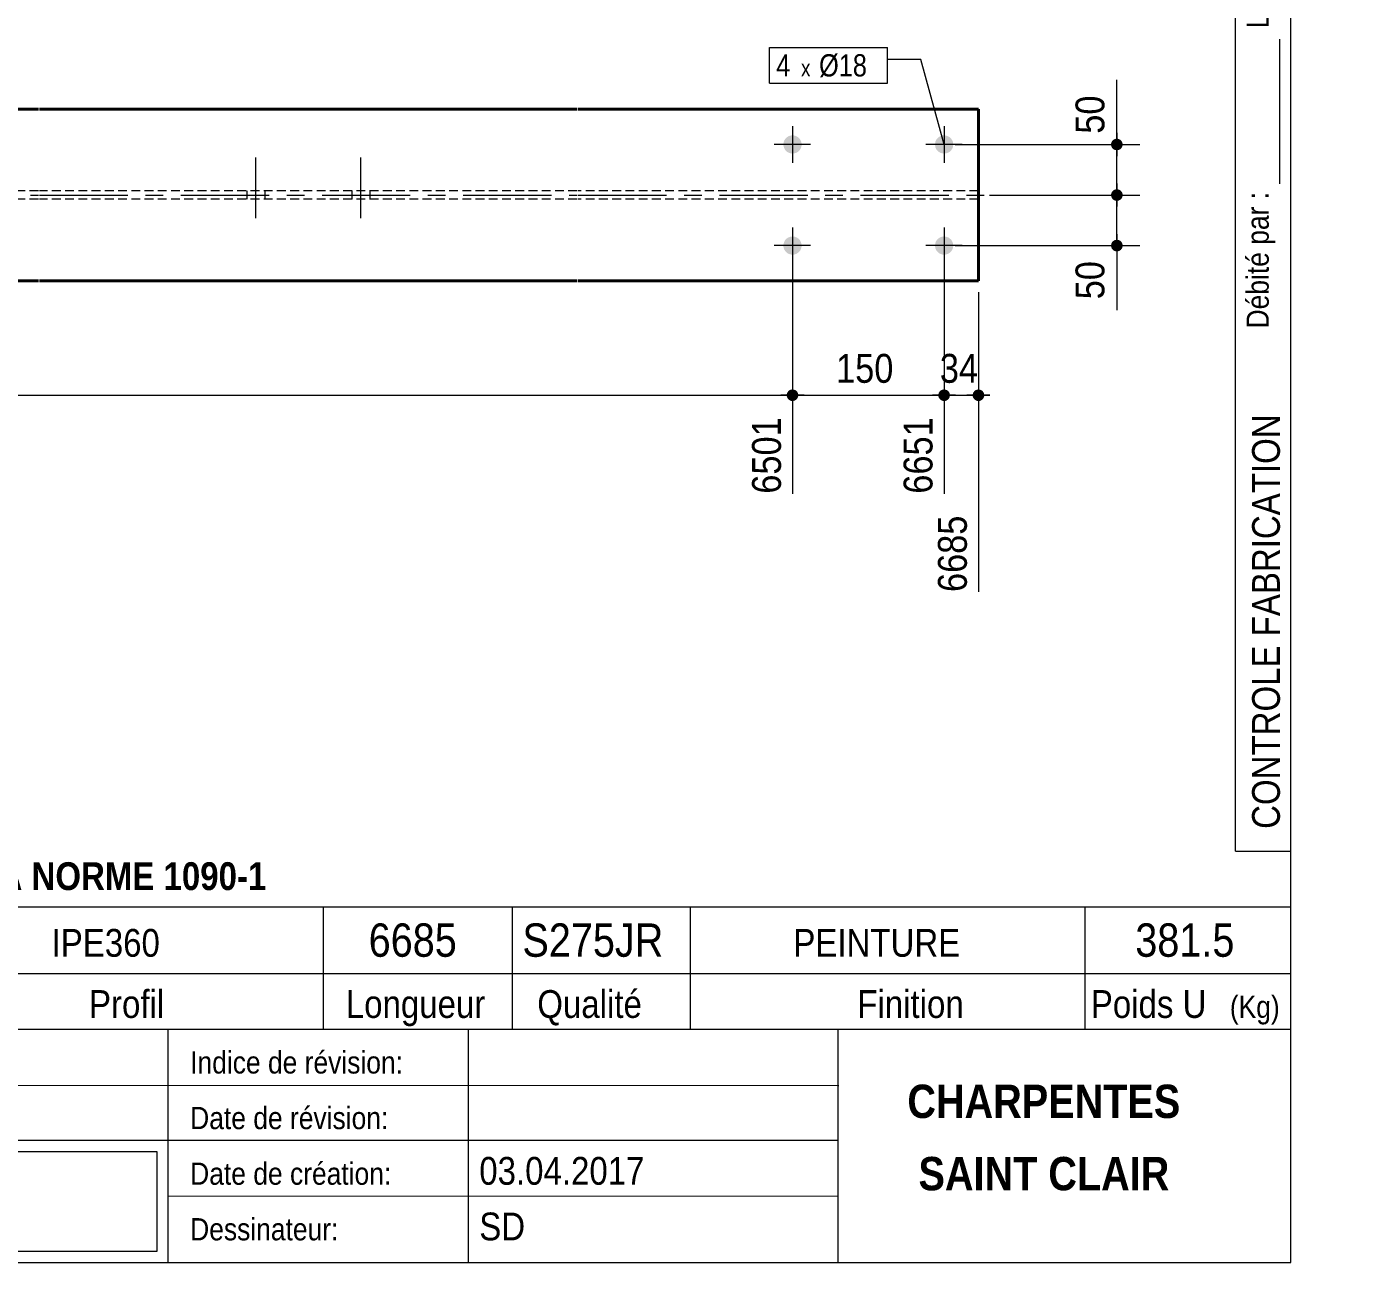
# Model space of a CAD drawing. Header units: millimetres. Extents: x 2 to 287, y 5 to 195.
# Drawn here: x 168.3 to 287, y 5 to 116.2 of the extents above; entities that cross this region are included whole.
import ezdxf

# ---------------------------------------------------------------- set-up
doc = ezdxf.new("R2010")
doc.units = ezdxf.units.MM
for name, pattern in [('AXES', [12.7, 7.9375, -1.5875, 1.5875, -1.5875]), ('CACHE2', [1.190625, 0.79375, -0.396875]), ('INTERROMPUX2', [9.525, 6.35, -3.175])]:
    doc.linetypes.add(name, pattern=pattern)
for name, color, linetype, lineweight in [('Autre type objet', 1, 'Continuous', 0), ('Axe', 1, 'Continuous', 0), ('Boulon', 7, 'Continuous', 0), ('Cache', 7, 'Continuous', 0), ('Cotation', 7, 'Continuous', 0), ('Désignation boulon', 3, 'Continuous', 0), ('Feuille dessin', 5, 'Continuous', 0), ('Piece', 2, 'Continuous', 0)]:
    doc.layers.add(name, color=color, linetype=linetype, lineweight=lineweight)
doc.styles.add('ARIAL', font='ARIAL.TTF')
doc.styles.add('ARIAL_BOLD', font='ARIALBD.TTF')
doc.styles.add('ARIAL_ITALIC', font='ARIALI.TTF')
doc.styles.add('COMIC_SANS_MS', font='COMIC.TTF')

# ---------------------------------------------------------------- blocks, each defined once
blk = doc.blocks.new('*A15')
at = {"layer": 'Boulon'}
for points in [[(237.21, 106.36), (237.25, 106.35), (237.29, 106.35), (237.33, 106.34), (237.37, 106.33), (237.41, 106.32), (237.44, 106.31), (237.48, 106.3), (237.52, 106.28), (237.55, 106.26), (237.59, 106.24), (237.62, 106.22), (237.66, 106.2), (237.69, 106.17), (237.72, 106.15), (237.75, 106.12), (237.77, 106.09), (237.8, 106.06), (237.83, 106.03), (237.85, 105.99), (237.87, 105.96), (237.89, 105.93), (237.91, 105.89), (237.92, 105.85), (237.94, 105.82), (237.95, 105.78), (237.96, 105.74), (237.97, 105.7), (237.98, 105.66), (237.98, 105.62), (237.99, 105.58), (237.99, 105.54), (237.99, 105.5), (237.98, 105.46), (237.98, 105.42), (237.97, 105.38), (237.96, 105.34), (237.95, 105.3), (237.94, 105.26), (237.92, 105.23), (237.91, 105.19), (237.89, 105.15), (237.87, 105.12), (237.85, 105.08), (237.83, 105.05), (237.8, 105.02), (237.77, 104.99), (237.75, 104.96), (237.72, 104.93), (237.69, 104.91), (237.66, 104.88), (237.62, 104.86), (237.59, 104.84), (237.55, 104.82), (237.52, 104.8), (237.48, 104.78), (237.44, 104.77), (237.41, 104.76), (237.37, 104.75), (237.33, 104.74), (237.29, 104.73), (237.25, 104.73), (237.21, 104.72), (237.17, 104.72), (237.13, 104.72), (237.09, 104.73), (237.05, 104.73), (237.01, 104.74), (236.97, 104.75), (236.93, 104.76), (236.89, 104.77), (236.86, 104.78), (236.82, 104.8), (236.78, 104.82), (236.75, 104.84), (236.71, 104.86), (236.68, 104.88), (236.65, 104.91), (236.62, 104.93), (236.59, 104.96), (236.56, 104.99), (236.54, 105.02), (236.51, 105.05), (236.49, 105.08), (236.47, 105.12), (236.45, 105.15), (236.43, 105.19), (236.41, 105.23), (236.4, 105.26), (236.39, 105.3), (236.37, 105.34), (236.37, 105.38), (236.36, 105.42), (236.35, 105.46), (236.35, 105.5), (236.35, 105.54), (236.35, 105.58), (236.35, 105.62), (236.36, 105.66), (236.37, 105.7), (236.37, 105.74), (236.39, 105.78), (236.4, 105.82), (236.41, 105.85), (236.43, 105.89), (236.45, 105.93), (236.47, 105.96), (236.49, 105.99), (236.51, 106.03), (236.54, 106.06), (236.56, 106.09), (236.59, 106.12), (236.62, 106.15), (236.65, 106.17), (236.68, 106.2), (236.71, 106.22), (236.75, 106.24), (236.78, 106.26), (236.82, 106.28), (236.86, 106.3), (236.89, 106.31), (236.93, 106.32), (236.97, 106.33), (237.01, 106.34), (237.05, 106.35), (237.09, 106.35), (237.13, 106.36), (237.17, 106.36)], [(250.84, 106.36), (250.88, 106.35), (250.92, 106.35), (250.96, 106.34), (251, 106.33), (251.04, 106.32), (251.08, 106.31), (251.12, 106.3), (251.15, 106.28), (251.19, 106.26), (251.23, 106.24), (251.26, 106.22), (251.29, 106.2), (251.32, 106.17), (251.35, 106.15), (251.38, 106.12), (251.41, 106.09), (251.44, 106.06), (251.46, 106.03), (251.48, 105.99), (251.51, 105.96), (251.53, 105.93), (251.54, 105.89), (251.56, 105.85), (251.57, 105.82), (251.59, 105.78), (251.6, 105.74), (251.61, 105.7), (251.61, 105.66), (251.62, 105.62), (251.62, 105.58), (251.62, 105.54), (251.62, 105.5), (251.62, 105.46), (251.61, 105.42), (251.61, 105.38), (251.6, 105.34), (251.59, 105.3), (251.57, 105.26), (251.56, 105.23), (251.54, 105.19), (251.53, 105.15), (251.51, 105.12), (251.48, 105.08), (251.46, 105.05), (251.44, 105.02), (251.41, 104.99), (251.38, 104.96), (251.35, 104.93), (251.32, 104.91), (251.29, 104.88), (251.26, 104.86), (251.23, 104.84), (251.19, 104.82), (251.15, 104.8), (251.12, 104.78), (251.08, 104.77), (251.04, 104.76), (251, 104.75), (250.96, 104.74), (250.92, 104.73), (250.88, 104.73), (250.84, 104.72), (250.8, 104.72), (250.76, 104.72), (250.72, 104.73), (250.68, 104.73), (250.64, 104.74), (250.61, 104.75), (250.57, 104.76), (250.53, 104.77), (250.49, 104.78), (250.45, 104.8), (250.42, 104.82), (250.38, 104.84), (250.35, 104.86), (250.32, 104.88), (250.29, 104.91), (250.26, 104.93), (250.23, 104.96), (250.2, 104.99), (250.17, 105.02), (250.15, 105.05), (250.12, 105.08), (250.1, 105.12), (250.08, 105.15), (250.06, 105.19), (250.05, 105.23), (250.03, 105.26), (250.02, 105.3), (250.01, 105.34), (250, 105.38), (250, 105.42), (249.99, 105.46), (249.99, 105.5), (249.99, 105.54), (249.99, 105.58), (249.99, 105.62), (250, 105.66), (250, 105.7), (250.01, 105.74), (250.02, 105.78), (250.03, 105.82), (250.05, 105.85), (250.06, 105.89), (250.08, 105.93), (250.1, 105.96), (250.12, 105.99), (250.15, 106.03), (250.17, 106.06), (250.2, 106.09), (250.23, 106.12), (250.26, 106.15), (250.29, 106.17), (250.32, 106.2), (250.35, 106.22), (250.38, 106.24), (250.42, 106.26), (250.45, 106.28), (250.49, 106.3), (250.53, 106.31), (250.57, 106.32), (250.61, 106.33), (250.64, 106.34), (250.68, 106.35), (250.72, 106.35), (250.76, 106.36), (250.8, 106.36)], [(237.21, 97.27), (237.25, 97.26), (237.29, 97.26), (237.33, 97.25), (237.37, 97.24), (237.41, 97.23), (237.44, 97.22), (237.48, 97.2), (237.52, 97.19), (237.55, 97.17), (237.59, 97.15), (237.62, 97.13), (237.66, 97.11), (237.69, 97.08), (237.72, 97.05), (237.75, 97.03), (237.77, 97), (237.8, 96.97), (237.83, 96.94), (237.85, 96.9), (237.87, 96.87), (237.89, 96.83), (237.91, 96.8), (237.92, 96.76), (237.94, 96.72), (237.95, 96.69), (237.96, 96.65), (237.97, 96.61), (237.98, 96.57), (237.98, 96.53), (237.99, 96.49), (237.99, 96.45), (237.99, 96.41), (237.98, 96.37), (237.98, 96.33), (237.97, 96.29), (237.96, 96.25), (237.95, 96.21), (237.94, 96.17), (237.92, 96.14), (237.91, 96.1), (237.89, 96.06), (237.87, 96.03), (237.85, 95.99), (237.83, 95.96), (237.8, 95.93), (237.77, 95.9), (237.75, 95.87), (237.72, 95.84), (237.69, 95.82), (237.66, 95.79), (237.62, 95.77), (237.59, 95.75), (237.55, 95.73), (237.52, 95.71), (237.48, 95.69), (237.44, 95.68), (237.41, 95.67), (237.37, 95.65), (237.33, 95.65), (237.29, 95.64), (237.25, 95.63), (237.21, 95.63), (237.17, 95.63), (237.13, 95.63), (237.09, 95.63), (237.05, 95.64), (237.01, 95.65), (236.97, 95.65), (236.93, 95.67), (236.89, 95.68), (236.86, 95.69), (236.82, 95.71), (236.78, 95.73), (236.75, 95.75), (236.71, 95.77), (236.68, 95.79), (236.65, 95.82), (236.62, 95.84), (236.59, 95.87), (236.56, 95.9), (236.54, 95.93), (236.51, 95.96), (236.49, 95.99), (236.47, 96.03), (236.45, 96.06), (236.43, 96.1), (236.41, 96.14), (236.4, 96.17), (236.39, 96.21), (236.37, 96.25), (236.37, 96.29), (236.36, 96.33), (236.35, 96.37), (236.35, 96.41), (236.35, 96.45), (236.35, 96.49), (236.35, 96.53), (236.36, 96.57), (236.37, 96.61), (236.37, 96.65), (236.39, 96.69), (236.4, 96.72), (236.41, 96.76), (236.43, 96.8), (236.45, 96.83), (236.47, 96.87), (236.49, 96.9), (236.51, 96.94), (236.54, 96.97), (236.56, 97), (236.59, 97.03), (236.62, 97.05), (236.65, 97.08), (236.68, 97.11), (236.71, 97.13), (236.75, 97.15), (236.78, 97.17), (236.82, 97.19), (236.86, 97.2), (236.89, 97.22), (236.93, 97.23), (236.97, 97.24), (237.01, 97.25), (237.05, 97.26), (237.09, 97.26), (237.13, 97.27), (237.17, 97.27)], [(250.84, 97.27), (250.88, 97.26), (250.92, 97.26), (250.96, 97.25), (251, 97.24), (251.04, 97.23), (251.08, 97.22), (251.12, 97.2), (251.15, 97.19), (251.19, 97.17), (251.23, 97.15), (251.26, 97.13), (251.29, 97.11), (251.32, 97.08), (251.35, 97.05), (251.38, 97.03), (251.41, 97), (251.44, 96.97), (251.46, 96.94), (251.48, 96.9), (251.51, 96.87), (251.53, 96.83), (251.54, 96.8), (251.56, 96.76), (251.57, 96.72), (251.59, 96.69), (251.6, 96.65), (251.61, 96.61), (251.61, 96.57), (251.62, 96.53), (251.62, 96.49), (251.62, 96.45), (251.62, 96.41), (251.62, 96.37), (251.61, 96.33), (251.61, 96.29), (251.6, 96.25), (251.59, 96.21), (251.57, 96.17), (251.56, 96.14), (251.54, 96.1), (251.53, 96.06), (251.51, 96.03), (251.48, 95.99), (251.46, 95.96), (251.44, 95.93), (251.41, 95.9), (251.38, 95.87), (251.35, 95.84), (251.32, 95.82), (251.29, 95.79), (251.26, 95.77), (251.23, 95.75), (251.19, 95.73), (251.15, 95.71), (251.12, 95.69), (251.08, 95.68), (251.04, 95.67), (251, 95.65), (250.96, 95.65), (250.92, 95.64), (250.88, 95.63), (250.84, 95.63), (250.8, 95.63), (250.76, 95.63), (250.72, 95.63), (250.68, 95.64), (250.64, 95.65), (250.61, 95.65), (250.57, 95.67), (250.53, 95.68), (250.49, 95.69), (250.45, 95.71), (250.42, 95.73), (250.38, 95.75), (250.35, 95.77), (250.32, 95.79), (250.29, 95.82), (250.26, 95.84), (250.23, 95.87), (250.2, 95.9), (250.17, 95.93), (250.15, 95.96), (250.12, 95.99), (250.1, 96.03), (250.08, 96.06), (250.06, 96.1), (250.05, 96.14), (250.03, 96.17), (250.02, 96.21), (250.01, 96.25), (250, 96.29), (250, 96.33), (249.99, 96.37), (249.99, 96.41), (249.99, 96.45), (249.99, 96.49), (249.99, 96.53), (250, 96.57), (250, 96.61), (250.01, 96.65), (250.02, 96.69), (250.03, 96.72), (250.05, 96.76), (250.06, 96.8), (250.08, 96.83), (250.1, 96.87), (250.12, 96.9), (250.15, 96.94), (250.17, 96.97), (250.2, 97), (250.23, 97.03), (250.26, 97.05), (250.29, 97.08), (250.32, 97.11), (250.35, 97.13), (250.38, 97.15), (250.42, 97.17), (250.45, 97.19), (250.49, 97.2), (250.53, 97.22), (250.57, 97.23), (250.61, 97.24), (250.64, 97.25), (250.68, 97.26), (250.72, 97.26), (250.76, 97.27), (250.8, 97.27)]]:
    blk.add_hatch(color=256, dxfattribs=at).paths.add_polyline_path(points, flags=17)
at = {"layer": 'Boulon', "linetype": 'Continuous', "lineweight": 0}
for p, q in [((237.17, 107.18), (237.17, 103.9)), ((250.8, 107.18), (250.8, 103.9)), ((238.8, 105.54), (235.53, 105.54)), ((252.44, 105.54), (249.17, 105.54)), ((237.17, 98.08), (237.17, 94.81)), ((250.8, 98.08), (250.8, 94.81)), ((238.8, 96.45), (235.53, 96.45)), ((252.44, 96.45), (249.17, 96.45))]:
    blk.add_line(p, q, dxfattribs=at)
blk = doc.blocks.new('*A16')
at = {"layer": 'Boulon', "linetype": 'INTERROMPUX2', "lineweight": 0}
for p, q in [((198.354021, 98.903144), (198.354021, 104.357689)), ((198.354021, 98.903144), (198.354021, 104.357689)), ((197.535839, 101.357689), (197.535839, 100.630417)), ((197.535839, 101.357689), (197.535839, 100.630417)), ((199.172203, 101.357689), (199.172203, 100.630417)), ((199.172203, 101.357689), (199.172203, 100.630417))]:
    blk.add_line(p, q, dxfattribs=at)
blk = doc.blocks.new('*A17')
at = {"layer": 'Boulon', "linetype": 'INTERROMPUX2', "lineweight": 0}
for p, q in [((188.899475, 98.903144), (188.899475, 104.357689)), ((188.899475, 98.903144), (188.899475, 104.357689)), ((188.081293, 101.357689), (188.081293, 100.630417)), ((188.081293, 101.357689), (188.081293, 100.630417)), ((189.717657, 101.357689), (189.717657, 100.630417)), ((189.717657, 101.357689), (189.717657, 100.630417))]:
    blk.add_line(p, q, dxfattribs=at)
blk = doc.blocks.new('*A18')
at = {"layer": 'Axe', "color": 1, "linetype": 'AXES', "lineweight": 15}
for p, q in [((121.020455, 100.994053), (169.357984, 100.994053)), ((169.457984, 100.994053), (217.795512, 100.994053)), ((217.895512, 100.994053), (263.894643, 100.994053))]:
    blk.add_line(p, q, dxfattribs=at)
at = {"layer": 'Cache', "color": 7, "linetype": 'CACHE2', "lineweight": 20}
for p, q in [((169.357984, 101.357689), (121.020455, 101.357689)), ((217.795512, 101.357689), (169.457984, 101.357689)), ((253.894643, 101.357689), (217.895512, 101.357689)), ((169.357984, 100.630417), (121.020455, 100.630417)), ((217.795512, 100.630417), (169.457984, 100.630417)), ((253.894643, 100.630417), (217.895512, 100.630417))]:
    blk.add_line(p, q, dxfattribs=at)
at = {"layer": 'Piece', "color": 2, "linetype": 'Continuous', "lineweight": 40}
for p, q in [((121.020455, 108.721326), (169.357984, 108.721326)), ((169.457984, 108.721326), (217.795512, 108.721326)), ((217.895512, 108.721326), (253.894643, 108.721326)), ((253.894643, 93.26678), (253.894643, 108.721326)), ((121.020455, 93.26678), (169.357984, 93.26678)), ((169.457984, 93.26678), (217.795512, 93.26678)), ((217.895512, 93.26678), (253.894643, 93.26678))]:
    blk.add_line(p, q, dxfattribs=at)
blk = doc.blocks.new('*A19')
at = {"layer": 'Feuille dessin', "linetype": 'Continuous', "lineweight": 0}
for p, q in [((282, 5), (282, 195)), ((5, 5), (282, 5))]:
    blk.add_line(p, q, dxfattribs=at)
blk = doc.blocks.new('*A21')
at = {"layer": 'Autre type objet', "linetype": 'Continuous', "lineweight": 0}
for p, q in [((277, 42), (277, 195)), ((277, 195), (287, 195)), ((282, 42), (282, 195)), ((287, 195), (287, 158)), ((278, 194), (278, 191)), ((281, 194), (278, 194)), ((281, 191), (281, 194)), ((278, 191), (281, 191)), ((281, 165), (281, 179)), ((287, 158), (282, 153)), ((278, 150), (278, 147)), ((281, 150), (278, 150)), ((281, 147), (281, 150)), ((278, 147), (281, 147)), ((278, 134), (278, 131)), ((281, 134), (278, 134)), ((281, 131), (281, 134)), ((278, 131), (281, 131)), ((281, 102), (281, 115)), ((277, 42), (282, 42))]:
    blk.add_line(p, q, dxfattribs=at)
at = {"layer": 'Autre type objet', "width": 0.85}
for s, height, style, p in [('Perçages', 2, 'ARIAL', (280, 179)), ('6075 / [44] Ind 0', 2.5, 'ARIAL_ITALIC', (285.619109, 157.760245)), ('Percé par :', 2, 'ARIAL', (280, 152)), ('Coupes', 2, 'ARIAL', (280, 137)), ('Longueurs', 2, 'ARIAL', (280, 116)), ('Débité par :', 2, 'ARIAL', (280, 89)), ('CONTROLE FABRICATION', 2.5, 'ARIAL', (281, 44))]:
    blk.add_text(s, height=height, rotation=90, dxfattribs=dict(at, style=style)).set_placement(p)
blk = doc.blocks.new('*A23')
at = {"layer": 'Autre type objet', "linetype": 'Continuous', "lineweight": 0}
for p, q in [((92, 37), (282, 37)), ((195, 31), (195, 37)), ((212, 31), (212, 37)), ((228, 31), (228, 37)), ((263.5, 31), (263.5, 37)), ((282, 31), (282, 37)), ((92, 31), (282, 31)), ((195, 26), (195, 31)), ((212, 26), (212, 31)), ((228, 26), (228, 31)), ((263.5, 26), (263.5, 31)), ((282, 5), (282, 31)), ((92, 26), (282, 26)), ((181, 26), (181, 5)), ((208, 26), (208, 5)), ((241.262466, 5), (241.262466, 26)), ((92, 21), (241.327069, 20.935451)), ((92, 16), (181, 16)), ((181, 16), (241.297815, 16.021151)), ((93, 15), (180, 15)), ((180, 15), (180, 6)), ((181, 11), (241.217807, 10.969512)), ((180, 6), (93, 6)), ((92, 5), (282, 5))]:
    blk.add_line(p, q, dxfattribs=at)
at = {"layer": 'Autre type objet', "width": 0.85}
for s, height, style, p in [('TOLERANCES ESSENTIELLES CONFORMES A LA NORME 1090-1', 2.5, 'ARIAL_BOLD', (96.5, 38.5)), ('IPE360', 2.5, 'ARIAL', (170.538574, 32.5)), ('6685', 3, 'ARIAL', (199.053223, 32.5)), ('S275JR', 3, 'ARIAL', (212.880127, 32.5)), ('PEINTURE', 2.5, 'ARIAL', (237.24646, 32.5)), ('381.5', 3, 'ARIAL', (267.997314, 32.5)), ('Profil', 2.5, 'ARIAL', (173.903564, 27)), ('Longueur', 2.5, 'ARIAL', (197, 27)), ('Qualité', 2.5, 'ARIAL', (214.218018, 27)), ('Finition', 2.5, 'ARIAL', (243, 27)), ('Poids U', 2.5, 'ARIAL', (264, 27)), ('(Kg)', 2, 'ARIAL', (276.5, 27)), ('Indice de révision:', 2, 'ARIAL', (183, 22)), ('CHARPENTES', 3, 'ARIAL_BOLD', (247.5, 18)), ('Date de révision:', 2, 'ARIAL', (183, 17)), ('03.04.2017', 2.5, 'ARIAL', (209, 12)), ('SAINT CLAIR', 3, 'ARIAL_BOLD', (248.5, 11.5)), ('Date de création:', 2, 'ARIAL', (183, 12)), ('SD', 2.5, 'ARIAL', (209, 7)), ('Dessinateur:', 2, 'ARIAL', (183, 7))]:
    blk.add_text(s, height=height, dxfattribs=dict(at, style=style)).set_placement(p)
blk = doc.blocks.new('*A54')
at = {"layer": 'Cotation'}
for points in [[(266.31, 100.47), (266.29, 100.48), (266.26, 100.48), (266.24, 100.48), (266.21, 100.49), (266.19, 100.5), (266.16, 100.5), (266.14, 100.51), (266.12, 100.52), (266.09, 100.54), (266.07, 100.55), (266.05, 100.56), (266.03, 100.58), (266.01, 100.59), (265.99, 100.61), (265.97, 100.63), (265.95, 100.64), (265.94, 100.66), (265.92, 100.68), (265.9, 100.71), (265.89, 100.73), (265.88, 100.75), (265.87, 100.77), (265.86, 100.8), (265.85, 100.82), (265.84, 100.84), (265.83, 100.87), (265.83, 100.89), (265.82, 100.92), (265.82, 100.94), (265.82, 100.97), (265.82, 100.99), (265.82, 101.02), (265.82, 101.05), (265.82, 101.07), (265.83, 101.1), (265.83, 101.12), (265.84, 101.15), (265.85, 101.17), (265.86, 101.19), (265.87, 101.22), (265.88, 101.24), (265.89, 101.26), (265.9, 101.28), (265.92, 101.3), (265.94, 101.32), (265.95, 101.34), (265.97, 101.36), (265.99, 101.38), (266.01, 101.4), (266.03, 101.41), (266.05, 101.43), (266.07, 101.44), (266.09, 101.45), (266.12, 101.46), (266.14, 101.47), (266.16, 101.48), (266.19, 101.49), (266.21, 101.5), (266.24, 101.5), (266.26, 101.51), (266.29, 101.51), (266.31, 101.51), (266.34, 101.51), (266.36, 101.51), (266.39, 101.51), (266.41, 101.51), (266.44, 101.5), (266.46, 101.5), (266.49, 101.49), (266.51, 101.48), (266.54, 101.47), (266.56, 101.46), (266.58, 101.45), (266.6, 101.44), (266.63, 101.43), (266.65, 101.41), (266.67, 101.4), (266.69, 101.38), (266.71, 101.36), (266.72, 101.34), (266.74, 101.32), (266.76, 101.3), (266.77, 101.28), (266.78, 101.26), (266.8, 101.24), (266.81, 101.22), (266.82, 101.19), (266.83, 101.17), (266.83, 101.15), (266.84, 101.12), (266.85, 101.1), (266.85, 101.07), (266.85, 101.05), (266.86, 101.02), (266.86, 100.99), (266.86, 100.97), (266.85, 100.94), (266.85, 100.92), (266.85, 100.89), (266.84, 100.87), (266.83, 100.84), (266.83, 100.82), (266.82, 100.8), (266.81, 100.77), (266.8, 100.75), (266.78, 100.73), (266.77, 100.71), (266.76, 100.68), (266.74, 100.66), (266.72, 100.64), (266.71, 100.63), (266.69, 100.61), (266.67, 100.59), (266.65, 100.58), (266.63, 100.56), (266.6, 100.55), (266.58, 100.54), (266.56, 100.52), (266.54, 100.51), (266.51, 100.5), (266.49, 100.5), (266.46, 100.49), (266.44, 100.48), (266.41, 100.48), (266.39, 100.48), (266.36, 100.47), (266.34, 100.47)], [(266.31, 95.93), (266.29, 95.93), (266.26, 95.93), (266.24, 95.94), (266.21, 95.94), (266.19, 95.95), (266.16, 95.96), (266.14, 95.97), (266.12, 95.98), (266.09, 95.99), (266.07, 96), (266.05, 96.02), (266.03, 96.03), (266.01, 96.05), (265.99, 96.06), (265.97, 96.08), (265.95, 96.1), (265.94, 96.12), (265.92, 96.14), (265.9, 96.16), (265.89, 96.18), (265.88, 96.2), (265.87, 96.23), (265.86, 96.25), (265.85, 96.27), (265.84, 96.3), (265.83, 96.32), (265.83, 96.35), (265.82, 96.37), (265.82, 96.4), (265.82, 96.42), (265.82, 96.45), (265.82, 96.47), (265.82, 96.5), (265.82, 96.52), (265.83, 96.55), (265.83, 96.57), (265.84, 96.6), (265.85, 96.62), (265.86, 96.65), (265.87, 96.67), (265.88, 96.69), (265.89, 96.72), (265.9, 96.74), (265.92, 96.76), (265.94, 96.78), (265.95, 96.8), (265.97, 96.82), (265.99, 96.83), (266.01, 96.85), (266.03, 96.87), (266.05, 96.88), (266.07, 96.89), (266.09, 96.91), (266.12, 96.92), (266.14, 96.93), (266.16, 96.94), (266.19, 96.95), (266.21, 96.95), (266.24, 96.96), (266.26, 96.96), (266.29, 96.97), (266.31, 96.97), (266.34, 96.97), (266.36, 96.97), (266.39, 96.97), (266.41, 96.96), (266.44, 96.96), (266.46, 96.95), (266.49, 96.95), (266.51, 96.94), (266.54, 96.93), (266.56, 96.92), (266.58, 96.91), (266.6, 96.89), (266.63, 96.88), (266.65, 96.87), (266.67, 96.85), (266.69, 96.83), (266.71, 96.82), (266.72, 96.8), (266.74, 96.78), (266.76, 96.76), (266.77, 96.74), (266.78, 96.72), (266.8, 96.69), (266.81, 96.67), (266.82, 96.65), (266.83, 96.62), (266.83, 96.6), (266.84, 96.57), (266.85, 96.55), (266.85, 96.52), (266.85, 96.5), (266.86, 96.47), (266.86, 96.45), (266.86, 96.42), (266.85, 96.4), (266.85, 96.37), (266.85, 96.35), (266.84, 96.32), (266.83, 96.3), (266.83, 96.27), (266.82, 96.25), (266.81, 96.23), (266.8, 96.2), (266.78, 96.18), (266.77, 96.16), (266.76, 96.14), (266.74, 96.12), (266.72, 96.1), (266.71, 96.08), (266.69, 96.06), (266.67, 96.05), (266.65, 96.03), (266.63, 96.02), (266.6, 96), (266.58, 95.99), (266.56, 95.98), (266.54, 95.97), (266.51, 95.96), (266.49, 95.95), (266.46, 95.94), (266.44, 95.94), (266.41, 95.93), (266.39, 95.93), (266.36, 95.93), (266.34, 95.93)]]:
    blk.add_hatch(color=256, dxfattribs=at).paths.add_polyline_path(points, flags=17)
at = {"layer": 'Cotation', "linetype": 'Continuous', "lineweight": 0}
for p, q in [((254.89, 100.99), (268.42, 100.99)), ((265.3, 100.99), (267.38, 100.99)), ((266.34, 102.03), (266.34, 99.95)), ((266.34, 100.99), (266.34, 102.03)), ((266.34, 96.45), (266.34, 100.99)), ((266.34, 97.49), (266.34, 95.41)), ((251.8, 96.45), (268.42, 96.45)), ((265.3, 96.45), (267.38, 96.45)), ((266.34, 96.45), (266.34, 90.64)), ((266.34, 96.45), (266.34, 90.64))]:
    blk.add_line(p, q, dxfattribs=at)
at = {"layer": 'Cotation'}
for p in [(266.34, 100.99), (266.34, 96.45)]:
    blk.add_point(p, dxfattribs=at)
at = {"layer": 'Cotation', "style": 'ARIAL', "width": 0.85}
blk.add_text('50', height=2.6, rotation=90.0002, dxfattribs=at).set_placement((265.22, 91.62))
blk = doc.blocks.new('*A55')
at = {"layer": 'Cotation'}
for points in [[(266.31, 105.02), (266.29, 105.02), (266.26, 105.03), (266.24, 105.03), (266.21, 105.04), (266.19, 105.04), (266.16, 105.05), (266.14, 105.06), (266.12, 105.07), (266.09, 105.08), (266.07, 105.09), (266.05, 105.11), (266.03, 105.12), (266.01, 105.14), (265.99, 105.15), (265.97, 105.17), (265.95, 105.19), (265.94, 105.21), (265.92, 105.23), (265.9, 105.25), (265.89, 105.27), (265.88, 105.29), (265.87, 105.32), (265.86, 105.34), (265.85, 105.36), (265.84, 105.39), (265.83, 105.41), (265.83, 105.44), (265.82, 105.46), (265.82, 105.49), (265.82, 105.51), (265.82, 105.54), (265.82, 105.57), (265.82, 105.59), (265.82, 105.62), (265.83, 105.64), (265.83, 105.67), (265.84, 105.69), (265.85, 105.71), (265.86, 105.74), (265.87, 105.76), (265.88, 105.78), (265.89, 105.81), (265.9, 105.83), (265.92, 105.85), (265.94, 105.87), (265.95, 105.89), (265.97, 105.91), (265.99, 105.92), (266.01, 105.94), (266.03, 105.96), (266.05, 105.97), (266.07, 105.99), (266.09, 106), (266.12, 106.01), (266.14, 106.02), (266.16, 106.03), (266.19, 106.04), (266.21, 106.04), (266.24, 106.05), (266.26, 106.05), (266.29, 106.06), (266.31, 106.06), (266.34, 106.06), (266.36, 106.06), (266.39, 106.06), (266.41, 106.05), (266.44, 106.05), (266.46, 106.04), (266.49, 106.04), (266.51, 106.03), (266.54, 106.02), (266.56, 106.01), (266.58, 106), (266.6, 105.99), (266.63, 105.97), (266.65, 105.96), (266.67, 105.94), (266.69, 105.92), (266.71, 105.91), (266.72, 105.89), (266.74, 105.87), (266.76, 105.85), (266.77, 105.83), (266.78, 105.81), (266.8, 105.78), (266.81, 105.76), (266.82, 105.74), (266.83, 105.71), (266.83, 105.69), (266.84, 105.67), (266.85, 105.64), (266.85, 105.62), (266.85, 105.59), (266.86, 105.57), (266.86, 105.54), (266.86, 105.51), (266.85, 105.49), (266.85, 105.46), (266.85, 105.44), (266.84, 105.41), (266.83, 105.39), (266.83, 105.36), (266.82, 105.34), (266.81, 105.32), (266.8, 105.29), (266.78, 105.27), (266.77, 105.25), (266.76, 105.23), (266.74, 105.21), (266.72, 105.19), (266.71, 105.17), (266.69, 105.15), (266.67, 105.14), (266.65, 105.12), (266.63, 105.11), (266.6, 105.09), (266.58, 105.08), (266.56, 105.07), (266.54, 105.06), (266.51, 105.05), (266.49, 105.04), (266.46, 105.04), (266.44, 105.03), (266.41, 105.03), (266.39, 105.02), (266.36, 105.02), (266.34, 105.02)], [(266.31, 100.47), (266.29, 100.48), (266.26, 100.48), (266.24, 100.48), (266.21, 100.49), (266.19, 100.5), (266.16, 100.5), (266.14, 100.51), (266.12, 100.52), (266.09, 100.54), (266.07, 100.55), (266.05, 100.56), (266.03, 100.58), (266.01, 100.59), (265.99, 100.61), (265.97, 100.63), (265.95, 100.64), (265.94, 100.66), (265.92, 100.68), (265.9, 100.71), (265.89, 100.73), (265.88, 100.75), (265.87, 100.77), (265.86, 100.8), (265.85, 100.82), (265.84, 100.84), (265.83, 100.87), (265.83, 100.89), (265.82, 100.92), (265.82, 100.94), (265.82, 100.97), (265.82, 100.99), (265.82, 101.02), (265.82, 101.05), (265.82, 101.07), (265.83, 101.1), (265.83, 101.12), (265.84, 101.15), (265.85, 101.17), (265.86, 101.19), (265.87, 101.22), (265.88, 101.24), (265.89, 101.26), (265.9, 101.28), (265.92, 101.3), (265.94, 101.32), (265.95, 101.34), (265.97, 101.36), (265.99, 101.38), (266.01, 101.4), (266.03, 101.41), (266.05, 101.43), (266.07, 101.44), (266.09, 101.45), (266.12, 101.46), (266.14, 101.47), (266.16, 101.48), (266.19, 101.49), (266.21, 101.5), (266.24, 101.5), (266.26, 101.51), (266.29, 101.51), (266.31, 101.51), (266.34, 101.51), (266.36, 101.51), (266.39, 101.51), (266.41, 101.51), (266.44, 101.5), (266.46, 101.5), (266.49, 101.49), (266.51, 101.48), (266.54, 101.47), (266.56, 101.46), (266.58, 101.45), (266.6, 101.44), (266.63, 101.43), (266.65, 101.41), (266.67, 101.4), (266.69, 101.38), (266.71, 101.36), (266.72, 101.34), (266.74, 101.32), (266.76, 101.3), (266.77, 101.28), (266.78, 101.26), (266.8, 101.24), (266.81, 101.22), (266.82, 101.19), (266.83, 101.17), (266.83, 101.15), (266.84, 101.12), (266.85, 101.1), (266.85, 101.07), (266.85, 101.05), (266.86, 101.02), (266.86, 100.99), (266.86, 100.97), (266.85, 100.94), (266.85, 100.92), (266.85, 100.89), (266.84, 100.87), (266.83, 100.84), (266.83, 100.82), (266.82, 100.8), (266.81, 100.77), (266.8, 100.75), (266.78, 100.73), (266.77, 100.71), (266.76, 100.68), (266.74, 100.66), (266.72, 100.64), (266.71, 100.63), (266.69, 100.61), (266.67, 100.59), (266.65, 100.58), (266.63, 100.56), (266.6, 100.55), (266.58, 100.54), (266.56, 100.52), (266.54, 100.51), (266.51, 100.5), (266.49, 100.5), (266.46, 100.49), (266.44, 100.48), (266.41, 100.48), (266.39, 100.48), (266.36, 100.47), (266.34, 100.47)]]:
    blk.add_hatch(color=256, dxfattribs=at).paths.add_polyline_path(points, flags=17)
at = {"layer": 'Cotation', "linetype": 'Continuous', "lineweight": 0}
for p, q in [((266.34, 105.54), (266.34, 111.35)), ((266.34, 105.54), (266.34, 111.35)), ((266.34, 106.58), (266.34, 104.5)), ((251.8, 105.54), (268.42, 105.54)), ((265.3, 105.54), (267.38, 105.54)), ((266.34, 100.99), (266.34, 105.54)), ((254.89, 100.99), (268.42, 100.99)), ((265.3, 100.99), (267.38, 100.99)), ((266.34, 102.03), (266.34, 99.95)), ((266.34, 100.99), (266.34, 99.95))]:
    blk.add_line(p, q, dxfattribs=at)
at = {"layer": 'Cotation'}
for p in [(266.34, 105.54), (266.34, 100.99)]:
    blk.add_point(p, dxfattribs=at)
at = {"layer": 'Cotation', "style": 'ARIAL', "width": 0.85}
blk.add_text('50', height=2.6, rotation=90.0002, dxfattribs=at).set_placement((265.22, 106.51))
blk = doc.blocks.new('*A56')
at = {"layer": 'Cotation'}
blk.add_hatch(color=256, dxfattribs=at).paths.add_polyline_path([(237.14, 82.47), (237.12, 82.48), (237.09, 82.48), (237.07, 82.48), (237.04, 82.49), (237.02, 82.5), (236.99, 82.5), (236.97, 82.51), (236.95, 82.52), (236.92, 82.54), (236.9, 82.55), (236.88, 82.56), (236.86, 82.58), (236.84, 82.59), (236.82, 82.61), (236.8, 82.63), (236.78, 82.64), (236.77, 82.66), (236.75, 82.68), (236.74, 82.71), (236.72, 82.73), (236.71, 82.75), (236.7, 82.77), (236.69, 82.8), (236.68, 82.82), (236.67, 82.84), (236.66, 82.87), (236.66, 82.89), (236.65, 82.92), (236.65, 82.94), (236.65, 82.97), (236.65, 82.99), (236.65, 83.02), (236.65, 83.05), (236.65, 83.07), (236.66, 83.1), (236.66, 83.12), (236.67, 83.15), (236.68, 83.17), (236.69, 83.19), (236.7, 83.22), (236.71, 83.24), (236.72, 83.26), (236.74, 83.28), (236.75, 83.3), (236.77, 83.32), (236.78, 83.34), (236.8, 83.36), (236.82, 83.38), (236.84, 83.4), (236.86, 83.41), (236.88, 83.43), (236.9, 83.44), (236.92, 83.45), (236.95, 83.46), (236.97, 83.47), (236.99, 83.48), (237.02, 83.49), (237.04, 83.5), (237.07, 83.5), (237.09, 83.51), (237.12, 83.51), (237.14, 83.51), (237.17, 83.51), (237.19, 83.51), (237.22, 83.51), (237.24, 83.51), (237.27, 83.5), (237.29, 83.5), (237.32, 83.49), (237.34, 83.48), (237.37, 83.47), (237.39, 83.46), (237.41, 83.45), (237.44, 83.44), (237.46, 83.43), (237.48, 83.41), (237.5, 83.4), (237.52, 83.38), (237.54, 83.36), (237.55, 83.34), (237.57, 83.32), (237.59, 83.3), (237.6, 83.28), (237.61, 83.26), (237.63, 83.24), (237.64, 83.22), (237.65, 83.19), (237.66, 83.17), (237.67, 83.15), (237.67, 83.12), (237.68, 83.1), (237.68, 83.07), (237.69, 83.05), (237.69, 83.02), (237.69, 82.99), (237.69, 82.97), (237.69, 82.94), (237.68, 82.92), (237.68, 82.89), (237.67, 82.87), (237.67, 82.84), (237.66, 82.82), (237.65, 82.8), (237.64, 82.77), (237.63, 82.75), (237.61, 82.73), (237.6, 82.71), (237.59, 82.68), (237.57, 82.66), (237.55, 82.64), (237.54, 82.63), (237.52, 82.61), (237.5, 82.59), (237.48, 82.58), (237.46, 82.56), (237.44, 82.55), (237.41, 82.54), (237.39, 82.52), (237.37, 82.51), (237.34, 82.5), (237.32, 82.5), (237.29, 82.49), (237.27, 82.48), (237.24, 82.48), (237.22, 82.48), (237.19, 82.47), (237.17, 82.47)], flags=17)
at = {"layer": 'Cotation', "linetype": 'Continuous', "lineweight": 0}
for p, q in [((237.17, 95.45), (237.17, 74.14)), ((237.17, 84.03), (237.17, 81.95)), ((25.03, 82.99), (237.17, 82.99)), ((238.21, 82.99), (236.13, 82.99)), ((237.17, 82.99), (238.21, 82.99))]:
    blk.add_line(p, q, dxfattribs=at)
at = {"layer": 'Cotation'}
blk.add_point((237.17, 82.99), dxfattribs=at)
at = {"layer": 'Cotation', "style": 'ARIAL', "width": 0.85}
blk.add_text('6501', height=2.6, rotation=90.0002, dxfattribs=at).set_placement((236.13, 74.14))
blk = doc.blocks.new('*A57')
at = {"layer": 'Cotation'}
for points in [[(237.14, 82.47), (237.12, 82.48), (237.09, 82.48), (237.07, 82.48), (237.04, 82.49), (237.02, 82.5), (236.99, 82.5), (236.97, 82.51), (236.95, 82.52), (236.92, 82.54), (236.9, 82.55), (236.88, 82.56), (236.86, 82.58), (236.84, 82.59), (236.82, 82.61), (236.8, 82.63), (236.78, 82.64), (236.77, 82.66), (236.75, 82.68), (236.74, 82.71), (236.72, 82.73), (236.71, 82.75), (236.7, 82.77), (236.69, 82.8), (236.68, 82.82), (236.67, 82.84), (236.66, 82.87), (236.66, 82.89), (236.65, 82.92), (236.65, 82.94), (236.65, 82.97), (236.65, 82.99), (236.65, 83.02), (236.65, 83.05), (236.65, 83.07), (236.66, 83.1), (236.66, 83.12), (236.67, 83.15), (236.68, 83.17), (236.69, 83.19), (236.7, 83.22), (236.71, 83.24), (236.72, 83.26), (236.74, 83.28), (236.75, 83.3), (236.77, 83.32), (236.78, 83.34), (236.8, 83.36), (236.82, 83.38), (236.84, 83.4), (236.86, 83.41), (236.88, 83.43), (236.9, 83.44), (236.92, 83.45), (236.95, 83.46), (236.97, 83.47), (236.99, 83.48), (237.02, 83.49), (237.04, 83.5), (237.07, 83.5), (237.09, 83.51), (237.12, 83.51), (237.14, 83.51), (237.17, 83.51), (237.19, 83.51), (237.22, 83.51), (237.24, 83.51), (237.27, 83.5), (237.29, 83.5), (237.32, 83.49), (237.34, 83.48), (237.37, 83.47), (237.39, 83.46), (237.41, 83.45), (237.44, 83.44), (237.46, 83.43), (237.48, 83.41), (237.5, 83.4), (237.52, 83.38), (237.54, 83.36), (237.55, 83.34), (237.57, 83.32), (237.59, 83.3), (237.6, 83.28), (237.61, 83.26), (237.63, 83.24), (237.64, 83.22), (237.65, 83.19), (237.66, 83.17), (237.67, 83.15), (237.67, 83.12), (237.68, 83.1), (237.68, 83.07), (237.69, 83.05), (237.69, 83.02), (237.69, 82.99), (237.69, 82.97), (237.69, 82.94), (237.68, 82.92), (237.68, 82.89), (237.67, 82.87), (237.67, 82.84), (237.66, 82.82), (237.65, 82.8), (237.64, 82.77), (237.63, 82.75), (237.61, 82.73), (237.6, 82.71), (237.59, 82.68), (237.57, 82.66), (237.55, 82.64), (237.54, 82.63), (237.52, 82.61), (237.5, 82.59), (237.48, 82.58), (237.46, 82.56), (237.44, 82.55), (237.41, 82.54), (237.39, 82.52), (237.37, 82.51), (237.34, 82.5), (237.32, 82.5), (237.29, 82.49), (237.27, 82.48), (237.24, 82.48), (237.22, 82.48), (237.19, 82.47), (237.17, 82.47)], [(250.78, 82.47), (250.75, 82.48), (250.73, 82.48), (250.7, 82.48), (250.68, 82.49), (250.65, 82.5), (250.63, 82.5), (250.61, 82.51), (250.58, 82.52), (250.56, 82.54), (250.54, 82.55), (250.52, 82.56), (250.49, 82.58), (250.47, 82.59), (250.46, 82.61), (250.44, 82.63), (250.42, 82.64), (250.4, 82.66), (250.39, 82.68), (250.37, 82.71), (250.36, 82.73), (250.35, 82.75), (250.33, 82.77), (250.32, 82.8), (250.32, 82.82), (250.31, 82.84), (250.3, 82.87), (250.29, 82.89), (250.29, 82.92), (250.29, 82.94), (250.29, 82.97), (250.28, 82.99), (250.29, 83.02), (250.29, 83.05), (250.29, 83.07), (250.29, 83.1), (250.3, 83.12), (250.31, 83.15), (250.32, 83.17), (250.32, 83.19), (250.33, 83.22), (250.35, 83.24), (250.36, 83.26), (250.37, 83.28), (250.39, 83.3), (250.4, 83.32), (250.42, 83.34), (250.44, 83.36), (250.46, 83.38), (250.47, 83.4), (250.49, 83.41), (250.52, 83.43), (250.54, 83.44), (250.56, 83.45), (250.58, 83.46), (250.61, 83.47), (250.63, 83.48), (250.65, 83.49), (250.68, 83.5), (250.7, 83.5), (250.73, 83.51), (250.75, 83.51), (250.78, 83.51), (250.8, 83.51), (250.83, 83.51), (250.86, 83.51), (250.88, 83.51), (250.91, 83.5), (250.93, 83.5), (250.96, 83.49), (250.98, 83.48), (251, 83.47), (251.03, 83.46), (251.05, 83.45), (251.07, 83.44), (251.09, 83.43), (251.11, 83.41), (251.13, 83.4), (251.15, 83.38), (251.17, 83.36), (251.19, 83.34), (251.21, 83.32), (251.22, 83.3), (251.24, 83.28), (251.25, 83.26), (251.26, 83.24), (251.27, 83.22), (251.29, 83.19), (251.29, 83.17), (251.3, 83.15), (251.31, 83.12), (251.31, 83.1), (251.32, 83.07), (251.32, 83.05), (251.32, 83.02), (251.32, 82.99), (251.32, 82.97), (251.32, 82.94), (251.32, 82.92), (251.31, 82.89), (251.31, 82.87), (251.3, 82.84), (251.29, 82.82), (251.29, 82.8), (251.27, 82.77), (251.26, 82.75), (251.25, 82.73), (251.24, 82.71), (251.22, 82.68), (251.21, 82.66), (251.19, 82.64), (251.17, 82.63), (251.15, 82.61), (251.13, 82.59), (251.11, 82.58), (251.09, 82.56), (251.07, 82.55), (251.05, 82.54), (251.03, 82.52), (251, 82.51), (250.98, 82.5), (250.96, 82.5), (250.93, 82.49), (250.91, 82.48), (250.88, 82.48), (250.86, 82.48), (250.83, 82.47), (250.8, 82.47)]]:
    blk.add_hatch(color=256, dxfattribs=at).paths.add_polyline_path(points, flags=17)
at = {"layer": 'Cotation', "linetype": 'Continuous', "lineweight": 0}
for p, q in [((237.17, 95.45), (237.17, 74.14)), ((250.8, 95.45), (250.8, 87.23)), ((237.17, 84.03), (237.17, 81.95)), ((250.8, 83.59), (250.8, 74.14)), ((250.8, 83.59), (250.8, 81.95)), ((238.21, 82.99), (236.13, 82.99)), ((237.17, 82.99), (236.13, 82.99)), ((237.17, 82.99), (250.8, 82.99)), ((251.84, 82.99), (249.76, 82.99)), ((250.8, 82.99), (251.84, 82.99))]:
    blk.add_line(p, q, dxfattribs=at)
at = {"layer": 'Cotation'}
for p in [(237.17, 82.99), (250.8, 82.99)]:
    blk.add_point(p, dxfattribs=at)
at = {"layer": 'Cotation', "style": 'ARIAL', "width": 0.85}
blk.add_text('150', height=2.6, dxfattribs=at).set_placement((241.09, 84.11))
blk.add_text('6651', height=2.6, rotation=90.0002, dxfattribs=at).set_placement((249.76, 74.14))
blk = doc.blocks.new('*A58')
at = {"layer": 'Cotation'}
for points in [[(250.78, 82.47), (250.75, 82.48), (250.73, 82.48), (250.7, 82.48), (250.68, 82.49), (250.65, 82.5), (250.63, 82.5), (250.61, 82.51), (250.58, 82.52), (250.56, 82.54), (250.54, 82.55), (250.52, 82.56), (250.49, 82.58), (250.47, 82.59), (250.46, 82.61), (250.44, 82.63), (250.42, 82.64), (250.4, 82.66), (250.39, 82.68), (250.37, 82.71), (250.36, 82.73), (250.35, 82.75), (250.33, 82.77), (250.32, 82.8), (250.32, 82.82), (250.31, 82.84), (250.3, 82.87), (250.29, 82.89), (250.29, 82.92), (250.29, 82.94), (250.29, 82.97), (250.28, 82.99), (250.29, 83.02), (250.29, 83.05), (250.29, 83.07), (250.29, 83.1), (250.3, 83.12), (250.31, 83.15), (250.32, 83.17), (250.32, 83.19), (250.33, 83.22), (250.35, 83.24), (250.36, 83.26), (250.37, 83.28), (250.39, 83.3), (250.4, 83.32), (250.42, 83.34), (250.44, 83.36), (250.46, 83.38), (250.47, 83.4), (250.49, 83.41), (250.52, 83.43), (250.54, 83.44), (250.56, 83.45), (250.58, 83.46), (250.61, 83.47), (250.63, 83.48), (250.65, 83.49), (250.68, 83.5), (250.7, 83.5), (250.73, 83.51), (250.75, 83.51), (250.78, 83.51), (250.8, 83.51), (250.83, 83.51), (250.86, 83.51), (250.88, 83.51), (250.91, 83.5), (250.93, 83.5), (250.96, 83.49), (250.98, 83.48), (251, 83.47), (251.03, 83.46), (251.05, 83.45), (251.07, 83.44), (251.09, 83.43), (251.11, 83.41), (251.13, 83.4), (251.15, 83.38), (251.17, 83.36), (251.19, 83.34), (251.21, 83.32), (251.22, 83.3), (251.24, 83.28), (251.25, 83.26), (251.26, 83.24), (251.27, 83.22), (251.29, 83.19), (251.29, 83.17), (251.3, 83.15), (251.31, 83.12), (251.31, 83.1), (251.32, 83.07), (251.32, 83.05), (251.32, 83.02), (251.32, 82.99), (251.32, 82.97), (251.32, 82.94), (251.32, 82.92), (251.31, 82.89), (251.31, 82.87), (251.3, 82.84), (251.29, 82.82), (251.29, 82.8), (251.27, 82.77), (251.26, 82.75), (251.25, 82.73), (251.24, 82.71), (251.22, 82.68), (251.21, 82.66), (251.19, 82.64), (251.17, 82.63), (251.15, 82.61), (251.13, 82.59), (251.11, 82.58), (251.09, 82.56), (251.07, 82.55), (251.05, 82.54), (251.03, 82.52), (251, 82.51), (250.98, 82.5), (250.96, 82.5), (250.93, 82.49), (250.91, 82.48), (250.88, 82.48), (250.86, 82.48), (250.83, 82.47), (250.8, 82.47)], [(253.87, 82.47), (253.84, 82.48), (253.82, 82.48), (253.79, 82.48), (253.77, 82.49), (253.74, 82.5), (253.72, 82.5), (253.7, 82.51), (253.67, 82.52), (253.65, 82.54), (253.63, 82.55), (253.61, 82.56), (253.58, 82.58), (253.56, 82.59), (253.55, 82.61), (253.53, 82.63), (253.51, 82.64), (253.49, 82.66), (253.48, 82.68), (253.46, 82.71), (253.45, 82.73), (253.44, 82.75), (253.42, 82.77), (253.41, 82.8), (253.41, 82.82), (253.4, 82.84), (253.39, 82.87), (253.38, 82.89), (253.38, 82.92), (253.38, 82.94), (253.38, 82.97), (253.37, 82.99), (253.38, 83.02), (253.38, 83.05), (253.38, 83.07), (253.38, 83.1), (253.39, 83.12), (253.4, 83.15), (253.41, 83.17), (253.41, 83.19), (253.42, 83.22), (253.44, 83.24), (253.45, 83.26), (253.46, 83.28), (253.48, 83.3), (253.49, 83.32), (253.51, 83.34), (253.53, 83.36), (253.55, 83.38), (253.56, 83.4), (253.58, 83.41), (253.61, 83.43), (253.63, 83.44), (253.65, 83.45), (253.67, 83.46), (253.7, 83.47), (253.72, 83.48), (253.74, 83.49), (253.77, 83.5), (253.79, 83.5), (253.82, 83.51), (253.84, 83.51), (253.87, 83.51), (253.89, 83.51), (253.92, 83.51), (253.95, 83.51), (253.97, 83.51), (254, 83.5), (254.02, 83.5), (254.05, 83.49), (254.07, 83.48), (254.09, 83.47), (254.12, 83.46), (254.14, 83.45), (254.16, 83.44), (254.18, 83.43), (254.2, 83.41), (254.22, 83.4), (254.24, 83.38), (254.26, 83.36), (254.28, 83.34), (254.3, 83.32), (254.31, 83.3), (254.33, 83.28), (254.34, 83.26), (254.35, 83.24), (254.36, 83.22), (254.38, 83.19), (254.38, 83.17), (254.39, 83.15), (254.4, 83.12), (254.4, 83.1), (254.41, 83.07), (254.41, 83.05), (254.41, 83.02), (254.41, 82.99), (254.41, 82.97), (254.41, 82.94), (254.41, 82.92), (254.4, 82.89), (254.4, 82.87), (254.39, 82.84), (254.38, 82.82), (254.38, 82.8), (254.36, 82.77), (254.35, 82.75), (254.34, 82.73), (254.33, 82.71), (254.31, 82.68), (254.3, 82.66), (254.28, 82.64), (254.26, 82.63), (254.24, 82.61), (254.22, 82.59), (254.2, 82.58), (254.18, 82.56), (254.16, 82.55), (254.14, 82.54), (254.12, 82.52), (254.09, 82.51), (254.07, 82.5), (254.05, 82.5), (254.02, 82.49), (254, 82.48), (253.97, 82.48), (253.95, 82.48), (253.92, 82.47), (253.89, 82.47)]]:
    blk.add_hatch(color=256, dxfattribs=at).paths.add_polyline_path(points, flags=17)
at = {"layer": 'Cotation', "linetype": 'Continuous', "lineweight": 0}
for p, q in [((250.8, 95.45), (250.8, 74.14)), ((253.89, 92.27), (253.89, 65.3)), ((250.8, 84.03), (250.8, 81.95)), ((253.89, 84.03), (253.89, 81.95)), ((251.84, 82.99), (249.76, 82.99)), ((250.8, 82.99), (249.76, 82.99)), ((250.8, 82.99), (253.89, 82.99)), ((254.93, 82.99), (252.85, 82.99)), ((253.89, 82.99), (254.93, 82.99))]:
    blk.add_line(p, q, dxfattribs=at)
at = {"layer": 'Cotation'}
for p in [(250.8, 82.99), (253.89, 82.99)]:
    blk.add_point(p, dxfattribs=at)
at = {"layer": 'Cotation', "style": 'ARIAL', "width": 0.85}
blk.add_text('34', height=2.6, dxfattribs=at).set_placement((250.42, 84.11))
blk.add_text('6685', height=2.6, rotation=90.0002, dxfattribs=at).set_placement((252.85, 65.3))
blk = doc.blocks.new('*A59')
at = {"layer": 'Désignation boulon', "linetype": 'Continuous', "lineweight": 0}
for p, q in [((235.104332, 114.257763), (245.719957, 114.257763)), ((235.104332, 111.057763), (235.104332, 114.257763)), ((245.719957, 111.057763), (245.719957, 114.257763)), ((248.719957, 113.191096), (245.719957, 113.191096)), ((250.804603, 105.539508), (248.719957, 113.191096)), ((235.104332, 111.057763), (245.719957, 111.057763))]:
    blk.add_line(p, q, dxfattribs=at)
at = {"layer": 'Désignation boulon', "style": 'COMIC_SANS_MS', "width": 0.85}
for s, height, p in [('4', 2, (235.704332, 111.657763)), ('x', 1.5, (237.932262, 111.657763)), ('Ø18', 2, (239.562926, 111.657763))]:
    blk.add_text(s, height=height, dxfattribs=at).set_placement(p)

msp = doc.modelspace()

# ---------------------------------------------------------------- block references
at = {"lineweight": 0}
for name in ['*A19', '*A21', '*A59', '*A55', '*A18', '*A15', '*A17', '*A16', '*A54', '*A56', '*A57', '*A58', '*A23']:
    msp.add_blockref(name, (0, 0), dxfattribs=at)

doc.saveas('drawing.dxf')
